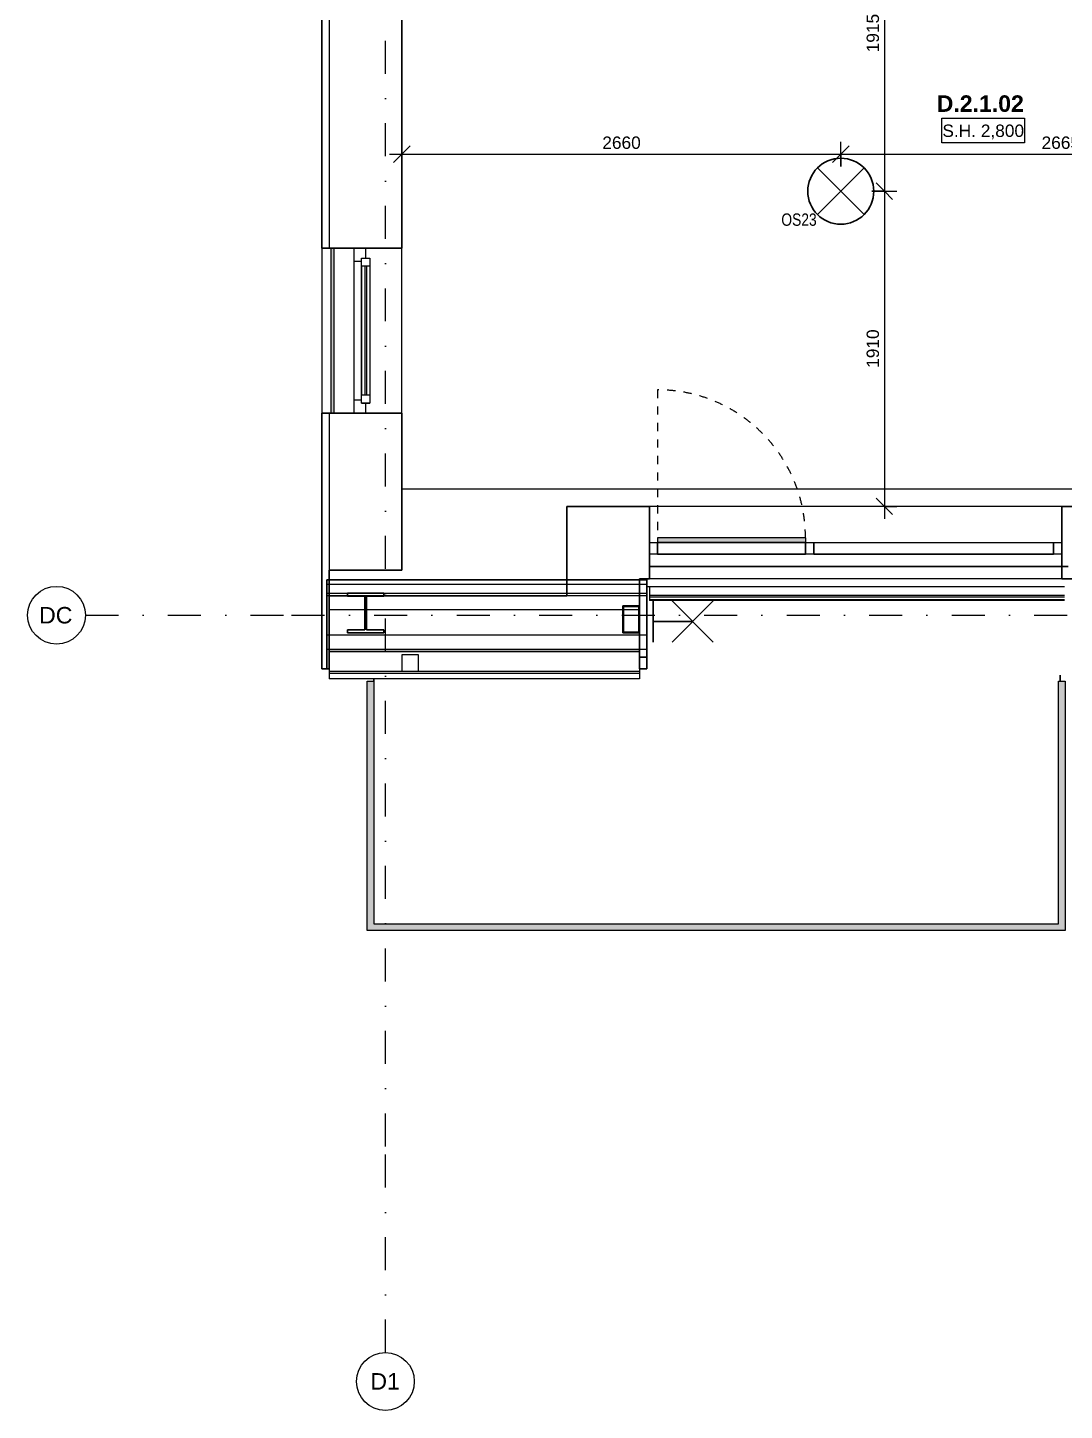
# Model space of a CAD drawing. Header units: millimetres. Extents: x -7570 to 42709, y -1655 to 71550.
# Drawn here: x -7570 to -1287, y 52360 to 60742 of the extents above; entities that cross this region are included whole.
import ezdxf

# ---------------------------------------------------------------- set-up
doc = ezdxf.new("R2010")
doc.units = ezdxf.units.MM
for name, pattern in [('HA_Dash_2mm-S1mm', [100, 50, -50]), ('HA_Dash_3mm-S1mm', [150, 100, -50]), ('HA_DashDot_10mm-S3mm', [500, 200, -150, 0, -150])]:
    doc.linetypes.add(name, pattern=pattern)
for name, color, linetype, lineweight in [('-UNDERLAY_A-AREA-____-OTLN', 9, 'Continuous', 25), ('-UNDERLAY_A-FLOR-HRAL-OTLN', 9, 'Continuous', 9), ('-UNDERLAY_A-GLAZ-CWMG-OTLN', 9, 'Continuous', 5), ('-UNDERLAY_A-WALL-____-OTLN', 9, 'Continuous', 9), ('-UNDERLAY_M-HVAC-DUCT-OTLN', 9, 'Continuous', 9), ('A-____-____-DIMS', 9, 'Continuous', 5), ('A-____-____-DIMS-50', 9, 'Continuous', 5), ('A-AREA-____-IDEN', 9, 'Continuous', 9), ('A-DOOR-____-OTLN', 9, 'Continuous', 9), ('A-GENM-____-MCUT', 9, 'HA_Dash_3mm-S1mm', 25), ('A-GENM-____-OTLN', 9, 'Continuous', 9), ('A-GLAZ-____-MCUT', 9, 'Continuous', 5), ('A-GLAZ-____-OTLN', 9, 'Continuous', 5), ('A-GLAZ-CURT-MCUT', 9, 'Continuous', 5), ('A-GLAZ-CURT-OTLN', 9, 'Continuous', 5), ('A-GLAZ-CWMG-MCUT', 9, 'Continuous', 5), ('A-GLAZ-CWMG-OTLN', 9, 'Continuous', 5), ('A-ROOF-____-MCUT', 9, 'Continuous', 25), ('A-ROOF-____-OTLN', 9, 'Continuous', 9), ('A-WALL-____-MCUT', 9, 'Continuous', 9), ('A-WALL-____-OTLN', 9, 'Continuous', 9), ('E-LITE-EQPM-IDEN', 9, 'Continuous', 9), ('E-LITE-EQPM-OTLN', 9, 'Continuous', 9), ('G-____-____-DIMS', 9, 'Continuous', 5), ('S-GRID-____-IDEN', 9, 'Continuous', 9), ('S-GRID-____-OTLN', 9, 'Continuous', 5)]:
    doc.layers.add(name, color=color, linetype=linetype, lineweight=lineweight)
doc.styles.add('Arial', font='arial.ttf', dxfattribs={"height": 100})
doc.styles.add('Arial_1', font='arial.ttf', dxfattribs={"height": 75})
doc.styles.add('Arial_2', font='arial.ttf', dxfattribs={"width": 0.8, "height": 75})
doc.styles.add('Arial_B', font='arialbd.ttf', dxfattribs={"height": 100})
doc.dimstyles.new('Inner_Dimensions_1', dxfattribs={"dimscale": 304.8, "dimtxt": 76.519455, "dimasz": 0.328084, "dimexe": 0.246063, "dimexo": 0.0625, "dimgap": 0.032808, "dimtad": 1, "dimdec": 0, "dimzin": 0, "dimdsep": 46, "dimtxsty": 'Arial_1', "dimblk1": 'OBLIQUE', "dimblk2": 'OBLIQUE', "dimsah": 1, "dimcen": 0.09, "dimdle": 0.246063, "dimazin": 0, "dimtfac": 1, "dimtdec": 4, "dimtix": 1, "dimtmove": 0, "dimatfit": 3, "dimfxl": 0.246063, "dimfxlon": 1, "dimtvp": 1, "dimtolj": 1, "dimtzin": 0, "dimlwd": 9, "dimlwe": 9, "dimarcsym": 2})

# ---------------------------------------------------------------- blocks, each defined once
blk = doc.blocks.new('BD Libus_IFC_ifc-1-DPS_D - 2NP')
at = {"layer": 'A-GENM-____-MCUT', "color": 7, "linetype": 'Continuous'}
for p, q in [((-5631.8, 57295.4), (-5631.8, 57312.7)), ((-5631.8, 57312.7), (-5411.8, 57312.7)), ((-5526.5, 57295.4), (-5631.8, 57295.4)), ((-5526.5, 57091.1), (-5526.5, 57295.4)), ((-5411.8, 57295.4), (-5517, 57295.4)), ((-5517, 57295.4), (-5517, 57091.1)), ((-5411.8, 57312.7), (-5411.8, 57295.4)), ((-3961.8, 57073.8), (-3961.8, 57236.7)), ((-3961.8, 57236.7), (-3861.8, 57236.7)), ((-3865.8, 57232.4), (-3957.8, 57232.4)), ((-3957.8, 57232.4), (-3957.8, 57078.1)), ((-3865.8, 57078.1), (-3865.8, 57232.4)), ((-3861.8, 57236.7), (-3861.8, 57073.8)), ((-5631.8, 57073.7), (-5631.8, 57091.1)), ((-5631.8, 57091.1), (-5526.5, 57091.1)), ((-5517, 57091.1), (-5411.8, 57091.1)), ((-5411.8, 57091.1), (-5411.8, 57073.7)), ((-3957.8, 57078.1), (-3865.8, 57078.1)), ((-5411.8, 57073.7), (-5631.8, 57073.7)), ((-3861.8, 57073.8), (-3961.8, 57073.8))]:
    blk.add_line(p, q, dxfattribs=at)
blk = doc.blocks.new('Top Rail Type - Top Rail_Internal_-1448688-DPS_D - 2NP')
at = {"layer": '-UNDERLAY_A-FLOR-HRAL-OTLN'}
for points in [[(-5511.8, 55269.9), (-5471.8, 55309.9), (-5471.8, 56779.9), (-5511.8, 56779.9), (-5511.8, 55975.4)], [(-1281.8, 55269.9), (-1281.8, 56779.9), (-1321.8, 56779.9), (-1321.8, 55309.9)], [(-5511.8, 55269.9), (-1281.8, 55269.9), (-1321.8, 55309.9), (-5471.8, 55309.9)]]:
    blk.add_hatch(color=256, dxfattribs=at).paths.add_polyline_path(points)
for p, q in [((-5511.8, 56779.9), (-5471.8, 56779.9)), ((-5511.8, 55269.9), (-5511.8, 56779.9)), ((-5471.8, 56779.9), (-5471.8, 55309.9)), ((-1321.8, 56779.9), (-1281.8, 56779.9)), ((-1321.8, 55309.9), (-1321.8, 56779.9)), ((-1281.8, 56779.9), (-1281.8, 55269.9)), ((-1281.8, 55269.9), (-5511.8, 55269.9)), ((-5471.8, 55309.9), (-1321.8, 55309.9))]:
    blk.add_line(p, q, dxfattribs=at)
blk = doc.blocks.new('Obdélníková příčel - 50x70mm EXT-1688782-DPS_D - 2NP')
at = {"layer": '-UNDERLAY_A-GLAZ-CWMG-OTLN'}
for p, q in [((-2805.8, 57549.9), (-2805.8, 57619.9)), ((-2805.8, 57619.9), (-1352, 57619.9)), ((-1352, 57619.9), (-1352, 57549.9)), ((-2805.8, 57549.9), (-1352, 57549.9))]:
    blk.add_line(p, q, dxfattribs=at)
blk = doc.blocks.new('Obdélníková příčel - 50x70mm EXT-1688784-DPS_D - 2NP')
at = {"layer": '-UNDERLAY_A-GLAZ-CWMG-OTLN'}
for p, q in [((-3752, 57549.9), (-3752, 57619.9)), ((-3752, 57619.9), (-2855.8, 57619.9)), ((-2855.8, 57619.9), (-2855.8, 57549.9)), ((-3752, 57549.9), (-2855.8, 57549.9))]:
    blk.add_line(p, q, dxfattribs=at)
blk = doc.blocks.new('Railing - Railing-1602911-DPS_D - 2NP')
at = {"layer": '-UNDERLAY_A-FLOR-HRAL-OTLN'}
blk.add_hatch(color=256, dxfattribs=at).paths.add_polyline_path([(-5711.8, 58404.9), (-5711.8, 59404.9), (-5731.8, 59404.9), (-5731.8, 58404.9)])
for p, q in [((-5731.8, 59404.9), (-5711.8, 59404.9)), ((-5731.8, 59404.9), (-5731.8, 58404.9)), ((-5711.8, 58404.9), (-5711.8, 59404.9)), ((-5711.8, 58404.9), (-5731.8, 58404.9))]:
    blk.add_line(p, q, dxfattribs=at)
blk = doc.blocks.new('HA_WD_SinglePanel - 1000x2100-1653868-DPS_D - 2NP')
at = {"layer": 'A-GLAZ-____-MCUT'}
for p, q in [((-500, 70), (-420, 70)), ((-440, 0), (-500, 0)), ((-440, -25), (-440, 25)), ((-440, 25), (-390, 25)), ((-420, 70), (-420, 25)), ((-390, 25), (-390, -25)), ((390, 5), (-390, 5)), ((390, -25), (390, 25)), ((390, 25), (440, 25)), ((420, 25), (420, 70)), ((420, 70), (500, 70)), ((440, 25), (440, -25)), ((500, 0), (440, 0)), ((-390, -25), (-440, -25)), ((390, -5), (-390, -5)), ((440, -25), (390, -25))]:
    blk.add_line(p, q, dxfattribs=at)
at = {"layer": 'A-GLAZ-____-OTLN'}
for p, q in [((-440, 25), (-440, -25)), ((-440, 25), (440, 25)), ((-420, 70), (420, 70)), ((390, 25), (-390, 25)), ((440, 25), (440, -25)), ((440, -25), (-440, -25)), ((390, -25), (-390, -25))]:
    blk.add_line(p, q, dxfattribs=at)
blk = doc.blocks.new('Systémový panel - Sklo-1688785-DPS_D - 2NP')
at = {"layer": 'A-GLAZ-CURT-MCUT'}
for p, q in [((-726.875, 0), (-726.875, 70)), ((-726.875, 70), (726.875, 70)), ((726.875, 0), (-726.875, 0)), ((726.875, 70), (726.875, 0))]:
    blk.add_line(p, q, dxfattribs=at)
blk = doc.blocks.new('Obdélníková příčel - 50x70mm EXT-1688781-DPS_D - 2NP')
at = {"layer": 'A-GLAZ-CWMG-OTLN'}
blk.add_line((-2855.8, 57549.9), (-3752, 57549.9), dxfattribs=at)
blk = doc.blocks.new('Obdélníková příčel - 50x70mm EXT-1479396-DPS_D - 2NP')
at = {"layer": 'A-GLAZ-CWMG-MCUT'}
for p, q in [((0, 0), (-50, 0)), ((-50, 0), (-50, -70)), ((0, -70), (0, 0)), ((-50, -70), (0, -70))]:
    blk.add_line(p, q, dxfattribs=at)
blk = doc.blocks.new('Obdélníková příčel - 50x70mm EXT-1479397-DPS_D - 2NP')
at = {"layer": 'A-GLAZ-CWMG-MCUT'}
for p, q in [((-50, 0), (0, 0)), ((-50, -70), (-50, 0)), ((0, 0), (0, -70)), ((0, -70), (-50, -70))]:
    blk.add_line(p, q, dxfattribs=at)
blk = doc.blocks.new('ABMV_CW_Single_Swing_Generic - Ex_Glass_SKLOPNE-1688786-DPS_D - 2NP')
at = {"layer": 'A-DOOR-____-OTLN'}
blk.add_hatch(color=256, dxfattribs=at).paths.add_polyline_path([(-448.1, 0), (-448.1, -30), (448.1, -30), (448.1, 0), (-445.2, 0)])
for p, q in [((-448.1, -15), (-448.1, 0)), ((-448.1, 0), (448.1, 0)), ((-448.1, -30), (-448.1, -15)), ((-448.1, -30), (448.1, -30)), ((448.1, -15), (448.1, 0)), ((448.1, -30), (448.1, -15))]:
    blk.add_line(p, q, dxfattribs=at)
at = {"layer": 'A-DOOR-____-OTLN', "linetype": 'HA_Dash_2mm-S1mm', "lineweight": 5}
for p in [(-448.1, -30), (448.1, -926.2)]:
    blk.add_line(p, (448.1, -30), dxfattribs=at)
blk.add_arc((448.1, -30), 896.2, 180, 270, dxfattribs=at)
blk = doc.blocks.new('Obdélníková příčel - 50x70mm EXT-1479394-DPS_D - 2NP')
at = {"layer": 'A-GLAZ-CWMG-MCUT'}
for p, q in [((25, 0), (-25, 0)), ((-25, 0), (-25, -70)), ((25, -70), (25, 0)), ((-25, -70), (25, -70))]:
    blk.add_line(p, q, dxfattribs=at)
blk = doc.blocks.new('HA_LF_GenericSymbol - OS23_pokoje-1576156-DPS_D - 2NP')
at = {"layer": 'E-LITE-EQPM-OTLN', "color": 11, "lineweight": 25}
for p, q in [((141.4, 141.4), (-141.4, -141.4)), ((-141.4, 141.4), (141.4, -141.4))]:
    blk.add_line(p, q, dxfattribs=at)
blk.add_circle((0, 0), 200, dxfattribs=at)
blk = doc.blocks.new('HA_GM_Gutter_Balcony - HA_GM_Gutter_Facade TP03-1639006-DPS_D - 2NP')
at = {"layer": 'A-GENM-____-OTLN'}
for p, q in [((0, 60), (0, 5)), ((0, 5), (0, -5)), ((2515, 5), (0, 5)), ((0, -5), (0, -20.8)), ((2515, -5), (0, -5)), ((0, -20.8), (0, -25.1)), ((2515, -20.8), (0, -20.8)), ((2515, -25.1), (0, -25.1))]:
    blk.add_line(p, q, dxfattribs=at)
blk = doc.blocks.new('HA_LF_GenericSymbol nastenne svitidlo - nastenne svitidlo-1803661-DPS_D - 2NP')
at = {"layer": 'E-LITE-EQPM-OTLN', "color": 11, "lineweight": 25}
for p, q in [((-240, -125), (-240, 125)), ((125, -125), (-125, 125)), ((-125, -125), (125, 125)), ((0, 0), (-240, 0))]:
    blk.add_line(p, q, dxfattribs=at)
blk = doc.blocks.new('Grid - Radius 3_5mm-353793-DPS_D - 2NP')
at = {"layer": 'S-GRID-____-IDEN'}
blk.add_circle((0, 0), 3.5, dxfattribs=at)
blk = doc.blocks.new('DIMBLOCK9-DPS_D - 2NP')
at = {"layer": 'A-____-____-DIMS-50', "lineweight": 9}
for p, q in [((-5301.8, 60049.3), (-5301.8, 59899.3)), ((-5301.8, 59974.3), (-5301.8, 60049.3)), ((-5301.8, 59974.3), (-5251.8, 60024.3)), ((-2641.8, 59899.3), (-2641.8, 60049.3)), ((-2641.8, 59974.3), (-2591.8, 60024.3)), ((-5376.8, 59974.3), (-2641.8, 59974.3)), ((-5301.8, 59974.3), (-5351.8, 59924.3)), ((-2641.8, 59974.3), (-2691.8, 59924.3)), ((-2641.8, 59974.3), (-2641.8, 59899.3))]:
    blk.add_line(p, q, dxfattribs=at)
at = {"layer": 'A-____-____-DIMS-50', "color": 0, "lineweight": 9, "insert": (-4087.2, 60081.7), "char_height": 75, "width": 276.883, "attachment_point": 1, "line_spacing_factor": 0.941778, "style": 'Arial_1'}
blk.add_mtext('2660', dxfattribs=at)
blk = doc.blocks.new('_Oblique')
at = {"color": 0, "linetype": 'ByBlock', "lineweight": -2}
blk.add_line((-0.5, -0.5), (0.5, 0.5), dxfattribs=at)
blk = doc.blocks.new('DIMBLOCK10-DPS_D - 2NP')
at = {"layer": 'A-____-____-DIMS-50', "lineweight": 9}
for p, q in [((-2641.8, 59899.3), (-2641.8, 60049.3)), ((-2641.8, 59974.3), (-2591.8, 60024.3)), ((23.2, 60049.3), (23.2, 59899.3)), ((23.2, 59974.3), (23.2, 60049.3)), ((23.2, 59974.3), (73.2, 60024.3)), ((-2641.8, 59974.3), (-2691.8, 59924.3)), ((-2641.8, 59974.3), (98.2, 59974.3)), ((-2641.8, 59974.3), (-2641.8, 59899.3)), ((23.2, 59974.3), (-26.8, 59924.3))]:
    blk.add_line(p, q, dxfattribs=at)
at = {"layer": 'A-____-____-DIMS-50', "color": 0, "lineweight": 9, "insert": (-1424.7, 60081.7), "char_height": 75, "width": 276.883, "attachment_point": 1, "line_spacing_factor": 0.941778, "style": 'Arial_1'}
blk.add_mtext('2665', dxfattribs=at)
blk = doc.blocks.new('DIMBLOCK30-DPS_D - 2NP')
at = {"layer": 'A-____-____-DIMS-50', "lineweight": 9}
for p, q in [((-2377.8, 61664.9), (-2427.8, 61714.9)), ((-2377.8, 61739.9), (-2377.8, 59749.9)), ((-2302.8, 61664.9), (-2452.8, 61664.9)), ((-2377.8, 61664.9), (-2327.8, 61614.9)), ((-2377.8, 61664.9), (-2302.8, 61664.9)), ((-2377.8, 59749.9), (-2427.8, 59799.9)), ((-2452.8, 59749.9), (-2302.8, 59749.9)), ((-2377.8, 59749.9), (-2452.8, 59749.9)), ((-2377.8, 59749.9), (-2327.8, 59699.9))]:
    blk.add_line(p, q, dxfattribs=at)
at = {"layer": 'A-____-____-DIMS-50', "color": 0, "lineweight": 9, "insert": (-2485.2, 60592), "char_height": 75, "width": 276.883, "attachment_point": 1, "rotation": 90, "line_spacing_factor": 0.941778, "style": 'Arial_1'}
blk.add_mtext('1915', dxfattribs=at)
blk = doc.blocks.new('DIMBLOCK31-DPS_D - 2NP')
at = {"layer": 'A-____-____-DIMS-50', "lineweight": 9}
for p, q in [((-2377.8, 59749.9), (-2427.8, 59799.9)), ((-2452.8, 59749.9), (-2302.8, 59749.9)), ((-2377.8, 59749.9), (-2452.8, 59749.9)), ((-2377.8, 59749.9), (-2377.8, 57764.9)), ((-2377.8, 59749.9), (-2327.8, 59699.9)), ((-2302.8, 57839.9), (-2452.8, 57839.9)), ((-2377.8, 57839.9), (-2427.8, 57889.9)), ((-2377.8, 57839.9), (-2327.8, 57789.9)), ((-2377.8, 57839.9), (-2302.8, 57839.9))]:
    blk.add_line(p, q, dxfattribs=at)
at = {"layer": 'A-____-____-DIMS-50', "color": 0, "lineweight": 9, "insert": (-2485.2, 58679.5), "char_height": 75, "width": 276.883, "attachment_point": 1, "rotation": 90, "line_spacing_factor": 0.941778, "style": 'Arial_1'}
blk.add_mtext('1910', dxfattribs=at)
blk = doc.blocks.new('Spot Elevations - Generic-448778-DPS_D - 2NP')
at = {"layer": 'G-____-____-DIMS', "lineweight": 9}
for p, q in [((-5, 0), (-5, 3)), ((-5, 3), (5, 3)), ((5, 3), (5, 0)), ((5, 0), (-5, 0))]:
    blk.add_line(p, q, dxfattribs=at)

msp = doc.modelspace()

# ---------------------------------------------------------------- linework, layer by layer
at = {"layer": '-UNDERLAY_A-AREA-____-OTLN'}
for p, q in [((-4301.8, 57297.4), (-4301.8, 57839.9)), ((-4301.8, 57839.9), (-3801.8, 57839.9)), ((-1301.8, 57839.9), (-801.8, 57839.9)), ((-3801.8, 57474.9), (-1264.3, 57474.9)), ((-5471.8, 56794.9), (-5471.8, 56779.9)), ((-1311.8, 56779.9), (-1311.8, 56817.4))]:
    msp.add_line(p, q, dxfattribs=at)
at = {"layer": '-UNDERLAY_A-WALL-____-OTLN'}
for p, q in [((-5741.8, 57297.4), (-4301.8, 57297.4)), ((-5741.8, 57214.8), (-3861.8, 57214.8)), ((-5741.8, 56854.3), (-5741.8, 56794.9)), ((-5741.8, 56839.9), (-3861.8, 56839.9)), ((-3861.8, 56827.4), (-5741.8, 56827.4)), ((-3861.8, 56854.3), (-3861.8, 56794.9)), ((-3861.8, 56794.9), (-5741.8, 56794.9))]:
    msp.add_line(p, q, dxfattribs=at)
at = {"layer": '-UNDERLAY_M-HVAC-DUCT-OTLN'}
for p, q in [((-5201.8, 56939.5), (-5301.8, 56939.5)), ((-5301.8, 56939.5), (-5301.8, 56839.9)), ((-5201.8, 56839.9), (-5201.8, 56939.5))]:
    msp.add_line(p, q, dxfattribs=at)
at = {"layer": 'A-ROOF-____-MCUT'}
for p, q in [((-5756.8, 56854.3), (-5756.8, 57394.7)), ((-5756.8, 57394.7), (-3816.8, 57394.7)), ((-3861.8, 56959.9), (-5741.8, 56959.9)), ((-5741.8, 56959.9), (-5741.8, 56854.3)), ((-3861.8, 56854.3), (-3861.8, 56926.7)), ((-3816.8, 56926.7), (-3816.8, 56854.3)), ((-5741.8, 56854.3), (-5756.8, 56854.3)), ((-3816.8, 56854.3), (-3861.8, 56854.3))]:
    msp.add_line(p, q, dxfattribs=at)
at = {"layer": 'A-ROOF-____-MCUT', "lineweight": 9}
for p, q in [((-5756.8, 57367.6), (-3816.8, 57367.6)), ((-5756.8, 57313.2), (-3816.8, 57313.2)), ((-5756.8, 57299.7), (-3816.8, 57299.7)), ((-5756.8, 57060.7), (-3816.8, 57060.7)), ((-5756.8, 56973.8), (-3816.8, 56973.8))]:
    msp.add_line(p, q, dxfattribs=at)
at = {"layer": 'A-ROOF-____-OTLN'}
for p, q in [((-5301.8, 57946.5), (-766.8, 57946.5)), ((-1302, 57399.9), (-3802, 57399.9))]:
    msp.add_line(p, q, dxfattribs=at)
at = {"layer": 'A-WALL-____-MCUT', "lineweight": 25}
for p, q in [((-5786.8, 59404.9), (-5786.8, 62024.9)), ((-5301.8, 62024.9), (-5301.8, 59404.9)), ((-5301.8, 59404.9), (-5786.8, 59404.9)), ((-5786.8, 56854.3), (-5786.8, 58404.9)), ((-5786.8, 58404.9), (-5301.8, 58404.9)), ((-5301.8, 58404.9), (-5301.8, 57452.7)), ((-4301.8, 57394.7), (-4301.8, 57839.9)), ((-4301.8, 57839.9), (-3802, 57839.9)), ((-3802, 57839.9), (-3802, 57399.9)), ((-1302, 57399.9), (-1302, 57839.9)), ((-1302, 57839.9), (-801.8, 57839.9)), ((-5741.8, 57452.7), (-5741.8, 56959.9)), ((-5301.8, 57452.7), (-5741.8, 57452.7)), ((-3861.8, 56926.7), (-3861.8, 57399.9)), ((-3861.8, 57399.9), (-3802, 57399.9)), ((-3816.8, 57399.9), (-3816.8, 56926.7)), ((-1302, 57399.9), (-1241.8, 57399.9)), ((-3816.8, 56926.7), (-3861.8, 56926.7)), ((-5756.8, 56854.3), (-5786.8, 56854.3))]:
    msp.add_line(p, q, dxfattribs=at)
at = {"layer": 'A-WALL-____-MCUT'}
for p, q in [((-5741.8, 62024.9), (-5741.8, 59404.9)), ((-5741.8, 58404.9), (-5741.8, 57452.7))]:
    msp.add_line(p, q, dxfattribs=at)
at = {"layer": 'A-WALL-____-OTLN'}
for p, q in [((-5786.8, 59404.9), (-5786.8, 58404.9)), ((-5301.8, 58404.9), (-5301.8, 59404.9)), ((-1302, 57839.9), (-3802, 57839.9)), ((-3816.8, 57354.9), (-1286.8, 57354.9))]:
    msp.add_line(p, q, dxfattribs=at)
at = {"layer": 'S-GRID-____-OTLN', "linetype": 'HA_DashDot_10mm-S3mm', "lineweight": 9}
for p, q in [((-5401.8, 53960.4), (-5401.8, 69949.6)), ((-7220.1, 57179.9), (-5970.1, 57179.9)), ((-5970.1, 57179.9), (21709.3, 57179.9)), ((-5401.8, 52710.4), (-5401.8, 53960.4))]:
    msp.add_line(p, q, dxfattribs=at)

# ---------------------------------------------------------------- block references
at = {"layer": '-UNDERLAY_A-FLOR-HRAL-OTLN'}
for name in ['Railing - Railing-1602911-DPS_D - 2NP', 'Top Rail Type - Top Rail_Internal_-1448688-DPS_D - 2NP']:
    msp.add_blockref(name, (0, 0), dxfattribs=at)
at = {"layer": '-UNDERLAY_A-GLAZ-CWMG-OTLN'}
for name in ['Obdélníková příčel - 50x70mm EXT-1688784-DPS_D - 2NP', 'Obdélníková příčel - 50x70mm EXT-1688782-DPS_D - 2NP']:
    msp.add_blockref(name, (0, 0), dxfattribs=at)
at = {"lineweight": 5}
msp.add_blockref('BD Libus_IFC_ifc-1-DPS_D - 2NP', (0, 0), dxfattribs=at)
at = {"layer": 'A-DOOR-____-OTLN', "rotation": 180}
msp.add_blockref('ABMV_CW_Single_Swing_Generic - Ex_Glass_SKLOPNE-1688786-DPS_D - 2NP', (-3303.9, 57619.9), dxfattribs=at)
at = {"layer": 'A-GENM-____-OTLN'}
msp.add_blockref('HA_GM_Gutter_Balcony - HA_GM_Gutter_Facade TP03-1639006-DPS_D - 2NP', (-3801.8, 57294.9), dxfattribs=at)
at = {"layer": 'A-GLAZ-____-OTLN', "rotation": 90.00000000000001}
msp.add_blockref('HA_WD_SinglePanel - 1000x2100-1653868-DPS_D - 2NP', (-5521.8, 58904.9), dxfattribs=at)
at = {"layer": 'A-GLAZ-CURT-OTLN', "rotation": 180}
msp.add_blockref('Systémový panel - Sklo-1688785-DPS_D - 2NP', (-2078.9, 57619.9), dxfattribs=at)
at = {"layer": 'A-GLAZ-CWMG-OTLN', "extrusion": (0, 0, -1)}
for name, p in [('Obdélníková příčel - 50x70mm EXT-1479396-DPS_D - 2NP', (3802, 57619.9)), ('Obdélníková příčel - 50x70mm EXT-1479394-DPS_D - 2NP', (2830.8, 57619.9))]:
    msp.add_blockref(name, p, dxfattribs=at)
at = {"layer": 'A-GLAZ-CWMG-OTLN'}
for name, p in [('Obdélníková příčel - 50x70mm EXT-1479397-DPS_D - 2NP', (-1302, 57619.9)), ('Obdélníková příčel - 50x70mm EXT-1688781-DPS_D - 2NP', (0, 0))]:
    msp.add_blockref(name, p, dxfattribs=at)
at = {"layer": 'E-LITE-EQPM-OTLN', "color": 11, "lineweight": 25}
for name, p in [('HA_LF_GenericSymbol - OS23_pokoje-1576156-DPS_D - 2NP', (-2641.8, 59749.9)), ('HA_LF_GenericSymbol nastenne svitidlo - nastenne svitidlo-1803661-DPS_D - 2NP', (-3539.3, 57141.7))]:
    msp.add_blockref(name, p, dxfattribs=at)
at = {"layer": 'G-____-____-DIMS', "lineweight": 9, "xscale": 49.99999999999998, "yscale": 49.99999999999998, "zscale": 49.99999999999998}
msp.add_blockref('Spot Elevations - Generic-448778-DPS_D - 2NP', (-1779.1, 60043.2), dxfattribs=at)
at = {"layer": 'S-GRID-____-IDEN', "xscale": 49.99999999999998, "yscale": 49.99999999999998, "zscale": 49.99999999999998, "rotation": 269.9999999999996}
msp.add_blockref('Grid - Radius 3_5mm-353793-DPS_D - 2NP', (-7395.1, 57179.9), dxfattribs=at)
at = {"layer": 'S-GRID-____-IDEN', "xscale": 49.99999999999998, "yscale": 49.99999999999998, "zscale": 49.99999999999998}
msp.add_blockref('Grid - Radius 3_5mm-353793-DPS_D - 2NP', (-5401.8, 52535.4), dxfattribs=at)

# ---------------------------------------------------------------- texts
at = {"layer": 'A-AREA-____-IDEN', "lineweight": 5, "insert": (-2060.3, 60331.1), "char_height": 100, "width": 653.375, "attachment_point": 1, "style": 'Arial_B'}
msp.add_mtext('D.2.1.02', dxfattribs=at)
at = {"layer": 'E-LITE-EQPM-IDEN', "lineweight": 5, "insert": (-3002.2, 59615.5), "char_height": 75, "width": 262.953, "attachment_point": 1, "style": 'Arial_2'}
msp.add_mtext('OS23', dxfattribs=at)
at = {"layer": 'G-____-____-DIMS', "lineweight": 9, "insert": (-2025.9, 60154.1), "char_height": 75, "width": 592.246, "attachment_point": 1, "line_spacing_factor": 0.941778, "style": 'Arial_1'}
msp.add_mtext('S.H. 2,800', dxfattribs=at)
at = {"layer": 'S-GRID-____-IDEN', "lineweight": 5, "char_height": 100, "attachment_point": 1, "style": 'Arial'}
for s, insert, width in [('DC', (-7500.7, 57230), 248.523), ('D1', (-5492.7, 52586.1), 220.464)]:
    msp.add_mtext(s, dxfattribs=dict(at, insert=insert, width=width))

# ---------------------------------------------------------------- dimensions: what is measured, and where the dimension line sits
at = {"layer": 'A-____-____-DIMS', "lineweight": 9}
for base, p1, p2, override, picture, middle in [((-2377.8, 59749.9), (-2302.8, 61664.9), (-2452.8, 59749.9), {"dimpost": '<>', "dimfxl": 1920.86569}, 'DIMBLOCK30-DPS_D - 2NP', (-2426.1, 60707.4)), ((-2377.8, 57839.9), (-2452.8, 59749.9), (-2302.8, 57839.9), {"dimpost": '<>', "dimfxl": 1915.880998}, 'DIMBLOCK31-DPS_D - 2NP', (-2426.1, 58794.9))]:
    dim = msp.add_linear_dim(base=base, p1=p1, p2=p2, angle=90, dimstyle='Inner_Dimensions_1', override=override, dxfattribs=at)
    dim.commit()
    dim.dimension.update_dxf_attribs({"geometry": picture, "text_midpoint": middle})
for base, p1, p2, override, picture, middle in [((-2641.8, 59974.3), (-5301.8, 60049.3), (-2641.8, 59899.3), {"dimpost": '<>', "dimfxl": 2664.225966}, 'DIMBLOCK9-DPS_D - 2NP', (-3971.8, 60022.6)), ((23.2, 59974.3), (-2641.8, 59899.3), (23.2, 60049.3), {"dimpost": '<>', "dimfxl": 2669.21805}, 'DIMBLOCK10-DPS_D - 2NP', (-1309.3, 60022.6))]:
    dim = msp.add_linear_dim(base=base, p1=p1, p2=p2, dimstyle='Inner_Dimensions_1', override=override, dxfattribs=at)
    dim.commit()
    dim.dimension.update_dxf_attribs({"geometry": picture, "text_midpoint": middle})

doc.saveas('drawing.dxf')
